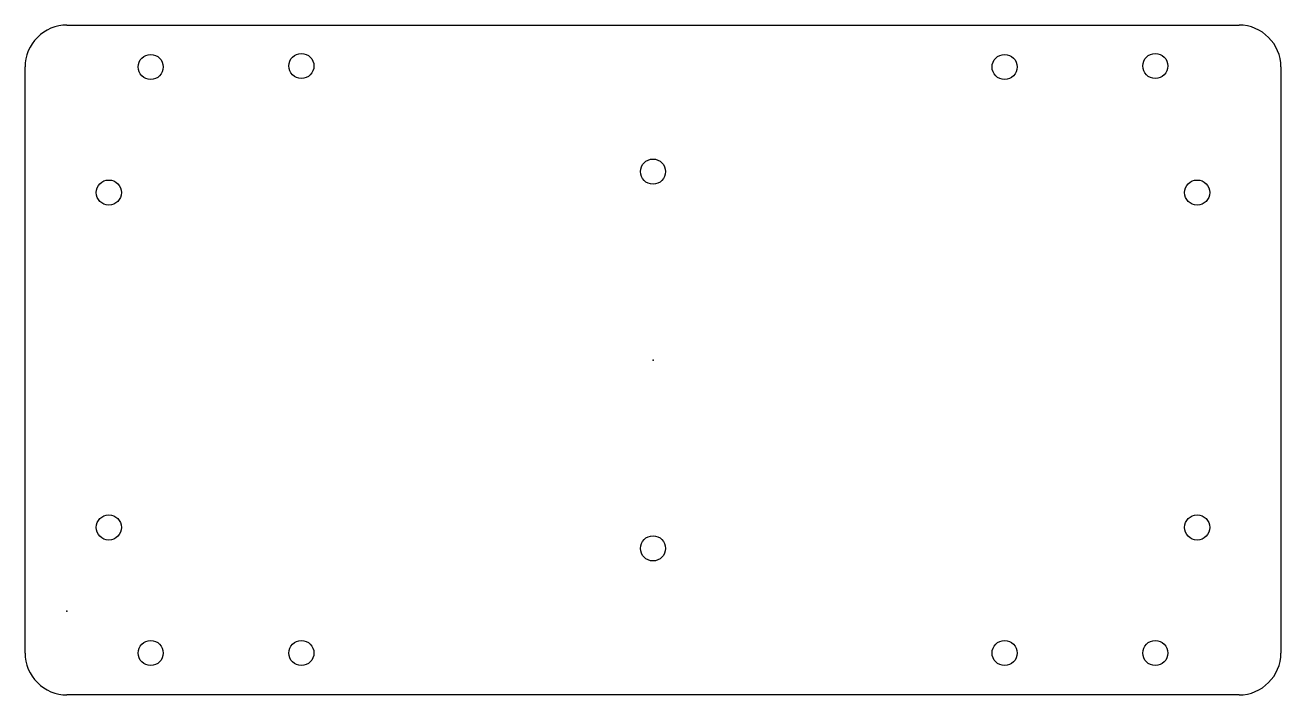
# Model space of a CAD drawing. Header units: centimetres. Extents: x -7.5 to 7.5, y -4 to 4.
import ezdxf

# ---------------------------------------------------------------- set-up
doc = ezdxf.new("R2010")
doc.units = ezdxf.units.CM
doc.header["$MEASUREMENT"] = 0
doc.layers.add('wheel_4_low_plate v3_Sketch1', color=7, linetype='Continuous')
doc.layers.add('wheel_4_low_plate v3_Sketch2', color=7, linetype='Continuous')

msp = doc.modelspace()

# ---------------------------------------------------------------- linework, layer by layer
at = {"layer": 'wheel_4_low_plate v3_Sketch1'}
for p, q in [((-7, 4), (7, 4)), ((-7.5, -3.5), (-7.5, 3.5)), ((7.5, 3.5), (7.5, -3.5)), ((7, -4), (-7, -4))]:
    msp.add_line(p, q, dxfattribs=at)
for centre in [(-6, 3.5), (-6, 3.5), (-4.2, 3.512), (-4.2, 3.512), (4.2, 3.5), (6, 3.512), (0, 2.25), (-6.5, 2), (6.5, 2), (-6.5, -2), (6.5, -2), (0, -2.25), (-6, -3.5), (-6, -3.5), (-4.2, -3.5), (-4.2, -3.5), (4.2, -3.5), (6, -3.5)]:
    msp.add_circle(centre, 0.15, dxfattribs=at)
for centre, start, end in [((-7, 3.5), 90, 180.0262), ((7, 3.5), 0, 90), ((-7, -3.5), 179.969, 270), ((7, -3.5), 270, 0)]:
    msp.add_arc(centre, 0.5, start, end, dxfattribs=at)
for p in [(0, 0), (-7, -3)]:
    msp.add_point(p, dxfattribs=at)
at = {"layer": 'wheel_4_low_plate v3_Sketch2'}
msp.add_point((0, 0), dxfattribs=at)

doc.saveas('drawing.dxf')
